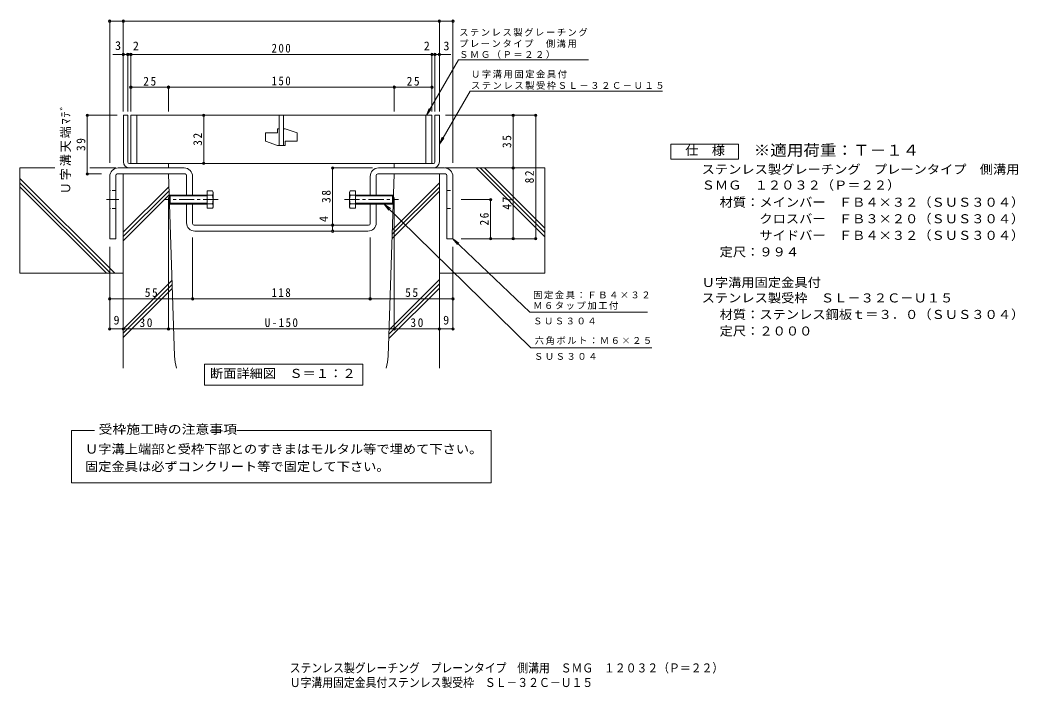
# Model space of a CAD drawing. Units: millimetres at full size. Extents: x -256 to 407, y -387 to 321.
# Drawn here: x -256 to 407, y -387 to 57 of the extents above; entities that cross this region are included whole.
import ezdxf
from ezdxf.enums import TextEntityAlignment as Align

# ---------------------------------------------------------------- set-up
doc = ezdxf.new("R2010")
doc.units = ezdxf.units.MM
doc.header["$LTSCALE"] = 2
doc.header["$PDMODE"] = 32
doc.header["$PDSIZE"] = 1.6
doc.linetypes.add('CHAIN1', pattern=[8, 5, -1, 1, -1])
doc.linetypes.add('DASHED1', pattern=[1.8, 1.2, -0.6])
for name, color, linetype, lineweight in [('D-1', 2, 'Continuous', 9), ('D-2', 3, 'Continuous', 9), ('D-4', 7, 'Continuous', 9), ('D-5', 7, 'Continuous', 9), ('D-6', 6, 'Continuous', 9), ('D-8', 3, 'Continuous', 9), ('D-A', 2, 'Continuous', 9)]:
    doc.layers.add(name, color=color, linetype=linetype, lineweight=lineweight)
doc.layers.add('F-0_F-0ﾚｲﾔ', color=2, linetype='Continuous')
doc.styles.add('ＭＳ ゴシック', font='')
doc.styles.get('ＭＳ ゴシック').set_extended_font_data('MS Gothic')

msp = doc.modelspace()

# ---------------------------------------------------------------- linework, layer by layer
at = {"layer": 'D-1'}
for p, q in [((-184.407, -6.682), (-187.407, -6.682)), ((-187.407, -37.682), (-187.407, -6.682)), ((-184.407, -37.682), (-184.407, -6.682)), ((19.592, -6.682), (22.592, -6.682)), ((19.592, -37.682), (19.592, -6.682)), ((22.592, -37.682), (22.592, -6.682)), ((-183.407, -38.682), (-157.407, -38.682)), ((-157.407, -41.682), (-157.407, -38.682)), ((18.592, -38.682), (-7.408, -38.682)), ((-7.408, -41.682), (-7.408, -38.682)), ((-183.408, -41.682), (-184.408, -41.682)), ((-157.407, -41.682), (-183.408, -41.682)), ((-7.408, -41.682), (18.592, -41.682)), ((18.592, -41.682), (19.592, -41.682))]:
    msp.add_line(p, q, dxfattribs=at)
for centre, radius, start, end in [((-183.407, -37.682), 4, 180, 270), ((-183.407, -37.682), 1, 180, 270), ((18.592, -37.682), 1, 270, 0), ((18.592, -37.682), 4, 270, 0)]:
    msp.add_arc(centre, radius, start, end, dxfattribs=at)
at = {"layer": 'D-2'}
for p, q in [((-182.407, -6.682), (-182.407, -38.682)), ((17.592, -6.682), (-182.407, -6.682)), ((-178.408, -6.682), (-178.408, -38.682)), ((-83.908, -6.682), (-83.908, -26.682)), ((-80.908, -6.682), (-80.908, -26.682)), ((13.592, -6.682), (13.592, -38.682)), ((17.592, -6.682), (17.592, -38.682)), ((-92.908, -18.433), (-92.908, -23.932)), ((-92.908, -18.433), (-84.908, -18.433)), ((-84.908, -15.683), (-84.908, -18.433)), ((-83.908, -15.683), (-84.908, -15.683)), ((-79.908, -15.683), (-80.908, -15.683)), ((-79.908, -15.683), (-71.908, -18.433)), ((-71.908, -18.433), (-71.908, -23.932)), ((-92.908, -23.932), (-84.908, -26.682)), ((-79.908, -23.932), (-79.908, -26.682)), ((-79.908, -23.932), (-71.908, -23.932)), ((-79.908, -26.682), (-84.908, -26.682)), ((-182.407, -38.682), (17.592, -38.682))]:
    msp.add_line(p, q, dxfattribs=at)
at = {"layer": 'D-4'}
for p, q in [((-196.408, 56.491), (-196.408, -38.217)), ((-187.408, 55.891), (-196.408, 55.891)), ((-187.408, -4.091), (-187.408, 56.491)), ((-187.408, 55.891), (22.592, 55.891)), ((22.592, -4.091), (22.592, 56.491)), ((22.592, 55.891), (31.592, 55.891)), ((31.592, 56.491), (31.592, -38.217)), ((-183.408, 33.752), (-194.489, 33.752)), ((-184.408, -4.091), (-184.408, 34.352)), ((-182.408, 33.752), (-183.408, 33.752)), ((-182.408, -4.091), (-182.408, 34.352)), ((-182.408, 33.752), (17.593, 33.752)), ((17.593, -4.091), (17.593, 34.352)), ((19.592, -4.091), (19.592, 34.352)), ((-157.408, 12.001), (-182.408, 12.001)), ((-157.408, -4.091), (-157.408, 12.601)), ((-157.408, 12.001), (-7.408, 12.001)), ((-7.408, -4.091), (-7.408, 12.601)), ((-7.408, 12.001), (17.593, 12.001)), ((-212.008, -6.682), (-191.408, -6.682)), ((-211.408, -6.682), (-211.408, -45.682)), ((-134.022, -38.682), (-134.022, -6.682)), ((87.192, -6.682), (26.592, -6.682)), ((71.592, -41.682), (71.592, -6.682)), ((86.592, -6.682), (86.592, -88.682)), ((-212.008, -45.682), (-201.839, -45.682)), ((-49.008, -41.682), (-21.808, -41.682)), ((-48.408, -79.682), (-48.408, -41.682)), ((72.871, -41.682), (39.913, -41.682)), ((71.592, -41.682), (71.592, -88.682)), ((-157.408, -149.282), (-157.408, -61.295)), ((-7.408, -149.282), (-7.408, -61.295)), ((57.192, -62.682), (37.023, -62.682)), ((56.592, -88.682), (56.592, -62.682)), ((-48.408, -83.682), (-48.408, -79.682)), ((-141.408, -129.283), (-141.408, -88.003)), ((-23.408, -129.283), (-23.408, -88.003)), ((87.192, -88.682), (37.023, -88.682)), ((-196.408, -149.282), (-196.408, -94.056)), ((31.592, -149.282), (31.592, -94.056)), ((-196.408, -128.683), (-141.408, -128.683)), ((-141.408, -128.683), (-23.408, -128.683)), ((-23.408, -128.683), (31.592, -128.683)), ((-196.408, -148.682), (-187.408, -148.682)), ((-187.408, -148.682), (-157.408, -148.682)), ((-157.408, -148.682), (-7.408, -148.682)), ((-7.408, -148.682), (22.592, -148.682)), ((22.592, -148.682), (31.592, -148.682))]:
    msp.add_line(p, q, dxfattribs=at)
msp.add_lwpolyline([(17.593, 33.752), (18.593, 33.752), (30.125, 33.752)], dxfattribs=at)
for p in [(-196.408, 55.891), (-187.408, 55.891), (22.592, 55.891), (31.592, 55.891), (-187.408, 33.752), (-184.408, 33.752), (-182.408, 33.752), (17.593, 33.752), (19.592, 33.752), (22.592, 33.752), (-182.408, 12.001), (-157.408, 12.001), (-7.408, 12.001), (17.593, 12.001), (-211.408, -6.682), (-134.022, -6.682), (71.592, -6.682), (86.592, -6.682), (-134.022, -38.682), (-211.408, -45.682), (-48.408, -41.682), (71.592, -41.682), (56.592, -62.682), (-48.408, -79.682), (-48.408, -83.682), (56.592, -88.682), (71.592, -88.682), (86.592, -88.682), (-196.408, -128.683), (-141.408, -128.683), (-23.408, -128.683), (31.592, -128.683), (-196.408, -148.682), (-187.408, -148.682), (-157.408, -148.682), (-7.408, -148.682), (22.592, -148.682), (31.592, -148.682)]:
    msp.add_point(p, dxfattribs=at)
at = {"layer": 'D-5'}
for p, q in [((35.217, 30.185), (121.594, 30.185)), ((22.592, -25.813), (42.95, 9.448)), ((170.912, 9.448), (42.95, 9.448)), ((13.932, -6.682), (16.976, -2.716)), ((22.592, -25.813), (24.506, -21.193)), ((22.592, -25.813), (25.636, -21.846)), ((-14.002, -65.682), (83.346, -161.116)), ((-14.002, -65.682), (-10.006, -68.687)), ((-14.002, -65.682), (-10.919, -69.619)), ((31.592, -88.682), (34.675, -92.619)), ((31.592, -88.682), (35.589, -91.687)), ((31.592, -88.682), (82.76, -137.504)), ((160.874, -137.504), (82.76, -137.504)), ((163.775, -161.116), (83.346, -161.116)), ((-133.477, -171.992), (-28.277, -171.992)), ((-133.477, -171.992), (-133.477, -185.992)), ((-28.277, -171.992), (-28.277, -185.992)), ((-133.477, -185.992), (-28.277, -185.992)), ((-221.866, -216.134), (-206.649, -216.134)), ((-221.866, -251.056), (-221.866, -216.134)), ((-111.936, -216.134), (57.05, -216.134)), ((57.05, -216.134), (57.05, -251.056)), ((57.05, -251.056), (-221.866, -251.056))]:
    msp.add_line(p, q, dxfattribs=at)
msp.add_lwpolyline([(35.217, 30.185), (13.932, -6.682), (15.845, -2.063)], dxfattribs=at)
msp.add_lwpolyline([(176.418, -35.755), (176.418, -25.755), (221.418, -25.755), (221.418, -35.755)], close=True, dxfattribs=at)
at = {"layer": 'D-6'}
for p, q in [((-256.088, -41.682), (-256.088, -111.682)), ((-232.829, -41.682), (-256.088, -41.682)), ((-192.408, -41.682), (-209.705, -41.682)), ((-157.408, -45.682), (-187.408, -45.682)), ((-187.408, -45.682), (-187.408, -174.726)), ((-153.374, -166.682), (-157.408, -45.682)), ((-11.441, -166.682), (-7.408, -45.682)), ((22.592, -45.682), (-7.408, -45.682)), ((22.592, -45.682), (22.592, -174.726)), ((26.342, -41.682), (92.592, -41.682)), ((92.592, -87.365), (46.91, -41.682)), ((92.592, -84.537), (49.738, -41.682)), ((92.592, -81.708), (52.566, -41.682)), ((92.592, -41.682), (92.592, -111.682)), ((-193.045, -111.682), (-256.088, -48.64)), ((-195.874, -111.682), (-256.088, -51.468)), ((-8.644, -82.761), (22.592, -51.525)), ((-198.702, -111.682), (-256.088, -54.297)), ((-187.408, -84.42), (-157.126, -54.138)), ((-187.408, -87.248), (-157.035, -56.875)), ((-187.408, -90.077), (-156.943, -59.612)), ((-8.839, -88.613), (22.592, -57.182)), ((-8.741, -85.687), (22.592, -54.354)), ((-187.408, -111.682), (-256.088, -111.682)), ((22.592, -111.682), (92.592, -111.682)), ((-187.408, -148.713), (-155.052, -116.357)), ((-187.408, -151.542), (-154.961, -119.095)), ((-10.958, -152.197), (22.592, -118.647)), ((-10.861, -149.271), (22.592, -115.818)), ((-187.408, -154.37), (-154.869, -121.832)), ((-11.056, -155.123), (22.592, -121.475))]:
    msp.add_line(p, q, dxfattribs=at)
for centre, start, end in [((-123.391, -165.682), 181.90909, 197.54433), ((-41.424, -165.682), 342.45567, 358.09091)]:
    msp.add_arc(centre, 30, start, end, dxfattribs=at)
at = {"layer": 'D-8'}
for p, q in [((-146.408, -45.682), (-191.408, -45.682)), ((-147.008, -41.682), (-190.808, -41.682)), ((-18.408, -45.682), (26.592, -45.682)), ((-17.808, -41.682), (25.992, -41.682)), ((-192.408, -46.682), (-192.408, -88.682)), ((-145.408, -59.682), (-145.408, -46.682)), ((-141.408, -59.682), (-141.408, -47.282)), ((-23.408, -59.682), (-23.408, -47.282)), ((-19.408, -59.682), (-19.408, -46.682)), ((27.592, -46.682), (27.592, -88.682)), ((-145.408, -78.082), (-145.408, -65.682)), ((-141.408, -78.682), (-141.408, -65.682)), ((-23.408, -78.682), (-23.408, -65.682)), ((-19.408, -78.082), (-19.408, -65.682)), ((-24.408, -79.682), (-140.408, -79.682)), ((-25.008, -83.682), (-139.808, -83.682))]:
    msp.add_line(p, q, dxfattribs=at)
at = {"layer": 'D-8', "linetype": 'DASHED1'}
for p, q in [((-192.408, -56.682), (-196.408, -56.682)), ((27.592, -56.682), (31.592, -56.682)), ((-192.408, -68.682), (-196.408, -68.682)), ((27.592, -68.682), (31.592, -68.682))]:
    msp.add_line(p, q, dxfattribs=at)
at = {"layer": 'D-8', "linetype": 'CHAIN1'}
msp.add_line((-198.551, -62.682), (-190.294, -62.682), dxfattribs=at)
at = {"layer": 'D-8'}
for points in [[(-196.408, -47.282), (-196.408, -88.682), (-192.408, -88.682)], [(31.592, -47.282), (31.592, -88.682), (27.592, -88.682)]]:
    msp.add_lwpolyline(points, dxfattribs=at)
for centre, radius, start, end in [((-190.808, -47.282), 5.6, 90, 180), ((-191.408, -46.682), 1, 90, 180), ((-147.008, -47.282), 5.6, 0, 90), ((-146.408, -46.682), 1, 0, 90), ((-17.808, -47.282), 5.6, 90, 180), ((-18.408, -46.682), 1, 90, 180), ((25.992, -47.282), 5.6, 0, 90), ((26.592, -46.682), 1, 0, 90), ((-139.808, -78.082), 5.6, 180, 270), ((-140.408, -78.682), 1, 180, 270), ((-25.008, -78.082), 5.6, 270, 0), ((-24.408, -78.682), 1, 270, 0)]:
    msp.add_arc(centre, radius, start, end, dxfattribs=at)
at = {"layer": 'D-A'}
for p, q in [((-128.206, -56.909), (-131.759, -56.909)), ((-131.759, -56.909), (-131.759, -68.456)), ((-128.206, -56.909), (-127.759, -57.682)), ((-127.759, -67.682), (-127.759, -57.682)), ((-36.61, -56.909), (-37.056, -57.682)), ((-37.056, -67.682), (-37.056, -57.682)), ((-36.61, -56.909), (-33.056, -56.909)), ((-33.056, -56.909), (-33.056, -68.456)), ((-156.759, -60.224), (-156.218, -59.682)), ((-131.759, -60.224), (-156.759, -60.224)), ((-156.759, -65.141), (-156.759, -60.224)), ((-131.759, -65.141), (-156.759, -65.141)), ((-156.759, -65.141), (-156.218, -65.682)), ((-131.759, -59.682), (-156.218, -59.682)), ((-156.218, -59.682), (-156.218, -65.682)), ((-131.759, -65.682), (-156.218, -65.682)), ((-128.206, -59.796), (-131.759, -59.796)), ((-128.206, -65.569), (-131.759, -65.569)), ((-36.61, -59.796), (-33.056, -59.796)), ((-36.61, -65.569), (-33.056, -65.569)), ((-33.056, -59.682), (-8.598, -59.682)), ((-33.056, -60.224), (-8.056, -60.224)), ((-33.056, -65.141), (-8.056, -65.141)), ((-33.056, -65.682), (-8.598, -65.682)), ((-8.056, -60.224), (-8.598, -59.682)), ((-8.598, -59.682), (-8.598, -65.682)), ((-8.056, -65.141), (-8.598, -65.682)), ((-8.056, -65.141), (-8.056, -60.224)), ((-128.206, -68.456), (-131.759, -68.456)), ((-127.759, -67.682), (-128.206, -68.456)), ((-37.056, -67.682), (-36.61, -68.456)), ((-36.61, -68.456), (-33.056, -68.456))]:
    msp.add_line(p, q, dxfattribs=at)
at = {"layer": 'D-A', "linetype": 'CHAIN1'}
for p, q in [((-124.398, -62.682), (-160.292, -62.682)), ((-40.417, -62.682), (-4.523, -62.682))]:
    msp.add_line(p, q, dxfattribs=at)
at = {"layer": 'D-A'}
for centre, radius, start, end in [((-131.157, -58.613), 3.408, 4.38425, 29.99998), ((-130.605, -58.262), 2.848, 327.42444, 358.1913), ((-33.658, -58.613), 3.408, 150.00002, 175.61575), ((-34.21, -58.262), 2.848, 181.8087, 212.57556), ((-137.312, -62.682), 9.553, 342.41203, 17.58795), ((-130.605, -67.102), 2.848, 1.80869, 32.57555), ((-27.503, -62.682), 9.553, 162.41205, 197.58797), ((-34.21, -67.102), 2.848, 147.42445, 178.19131), ((-131.157, -66.752), 3.408, 330, 355.61574), ((-33.658, -66.752), 3.408, 184.38426, 210)]:
    msp.add_arc(centre, radius, start, end, dxfattribs=at)

# ---------------------------------------------------------------- texts
at = {"layer": 'D-4', "color": 2, "style": 'ＭＳ ゴシック'}
for s, p in [('3', (-192.93, 34.952)), ('2', (-181.04, 34.752)), ('2', (12.224, 34.752)), ('3', (25.253, 34.752)), ('9', (-193.908, -147.482)), ('9', (25.092, -147.482))]:
    msp.add_text(s, height=5.865, dxfattribs=at).set_placement(p, align=Align.BOTTOM_LEFT)
msp.add_text('4', height=5.865, rotation=90, dxfattribs=at).set_placement((-49.608, -77.631), align=Align.BOTTOM_LEFT)
at = {"layer": 'D-4', "color": 2, "char_height": 5.865, "attachment_point": 7, "style": 'ＭＳ ゴシック'}
for s, insert in [('\\T1.27;\\W0.9;200', (-88.908, 34.952)), ('\\T1.27;\\W0.95;25', (-174.158, 13.001)), ('\\T1.27;\\W0.9;150', (-88.908, 13.201)), ('\\T1.27;\\W0.95;25', (0.842, 13.001)), ('\\T1.27;\\W0.95;55', (-173.158, -127.483)), ('\\T1.27;\\W0.9;118', (-88.908, -127.483)), ('\\T1.27;\\W0.95;55', (-0.158, -127.483)), ('\\T1.27;\\W0.95;30', (-176.658, -147.482)), ('\\T1.28;\\W0.9;U-150', (-93.408, -147.482)), ('\\T1.27;\\W0.95;30', (3.342, -147.482))]:
    msp.add_mtext(s, dxfattribs=dict(at, insert=insert))
at = {"layer": 'D-4', "color": 2, "char_height": 5.865, "attachment_point": 7, "rotation": 90, "style": 'ＭＳ ゴシック'}
for s, insert in [('\\T1.16;Ｕ字溝天端ﾏﾃﾞ', (-222.06, -59.147)), ('\\T1.27;\\W0.95;32', (-135.022, -26.932)), ('\\T1.27;\\W0.95;39', (-212.608, -30.432)), ('\\T1.27;\\W0.95;35', (70.392, -28.432)), ('\\T1.27;\\W0.95;82', (85.392, -51.932)), ('\\T1.27;\\W0.95;38', (-49.608, -64.932)), ('\\T1.27;\\W0.95;47', (70.392, -69.432)), ('\\T1.27;\\W0.95;26', (55.392, -79.932))]:
    msp.add_mtext(s, dxfattribs=dict(at, insert=insert))
at = {"layer": 'D-5', "color": 2, "style": 'ＭＳ ゴシック'}
for s, width, p in [('仕\u3000様', 1.1, (185.918, -34.755)), ('ステンレス製グレーチング\u3000プレーンタイプ\u3000側溝用', 1.1, (196.836, -47.339)), ('ＳＭＧ\u3000１２０３２（Ｐ＝２２）', 1.1, (196.836, -57.813)), ('材質：メインバー\u3000ＦＢ４×３２（ＳＵＳ３０４）', 1.1, (208.779, -69.213)), ('\u3000\u3000\u3000クロスバー\u3000ＦＢ３×２０（ＳＵＳ３０４）', 1.1, (208.779, -80.213)), ('\u3000\u3000\u3000サイドバー\u3000ＦＢ４×３２（ＳＵＳ３０４）', 1.1, (208.779, -91.213)), ('定尺：９９４', 1.1, (208.779, -102.213)), ('Ｕ字溝用固定金具付', 1.1, (196.836, -122.556)), ('ステンレス製受枠\u3000ＳＬ－３２Ｃ－Ｕ１５', 1.1, (196.836, -132.816)), ('材質：ステンレス鋼板ｔ＝３．０（ＳＵＳ３０４）', 1.1, (208.779, -143.816)), ('定尺：２０００', 1.1, (208.779, -154.816)), ('断面詳細図\u3000Ｓ＝１：２', 1.1, (-129.877, -182.992)), ('受枠施工時の注意事項', 1.15, (-203.872, -220.103)), ('Ｕ字溝上端部と受枠下部とのすきまはモルタル等で埋めて下さい。', 1.1, (-212.872, -233.244)), ('固定金具は必ずコンクリート等で固定して下さい。', 1.1, (-212.872, -244.904))]:
    msp.add_text(s, height=5.865, dxfattribs=dict(at, width=width)).set_placement(p, align=Align.BOTTOM_LEFT)
at = {"layer": 'D-5', "color": 3, "style": 'ＭＳ ゴシック', "width": 1.1}
msp.add_text('※適用荷重：Ｔ－１４', height=7.331, dxfattribs=at).set_placement((231.418, -35.755), align=Align.BOTTOM_LEFT)
at = {"layer": 'D-5', "char_height": 4.399, "attachment_point": 7, "style": 'ＭＳ ゴシック'}
for s, insert in [('\\T1.17;ステンレス製グレーチング', (35.699, 45.71)), ('\\T1.17;プレーンタイプ\u3000側溝用', (35.699, 38.217)), ('\\T1.17;ＳＭＧ（Ｐ＝２２）', (35.699, 30.889)), ('\\T1.17;Ｕ字溝用固定金具付', (43.573, 17.89)), ('\\T1.17;ステンレス製受枠ＳＬ－３２Ｃ－Ｕ１５', (43.573, 10.4)), ('\\T1.17;固定金具：ＦＢ４×３２', (84.874, -128.837)), ('\\T1.17;Ｍ６タップ加工付', (84.874, -135.837)), ('\\T1.17;ＳＵＳ３０４', (84.874, -145.725)), ('\\T1.17;六角ボルト：Ｍ６×２５', (85.953, -159.116)), ('\\T1.17;ＳＵＳ３０４', (85.432, -169.248))]:
    msp.add_mtext(s, dxfattribs=dict(at, insert=insert))
at = {"layer": 'F-0_F-0ﾚｲﾔ', "style": 'ＭＳ ゴシック', "width": 0.9}
for s, p in [('ステンレス製グレーチング\u3000プレーンタイプ\u3000側溝用\u3000ＳＭＧ\u3000１２０３２（Ｐ＝２２）', (-76.842, -378.728)), ('Ｕ字溝用固定金具付ステンレス製受枠\u3000ＳＬ－３２Ｃ－Ｕ１５', (-76.842, -388.42))]:
    msp.add_text(s, height=5.865, dxfattribs=at).set_placement(p, align=Align.BOTTOM_LEFT)

doc.saveas('drawing.dxf')
